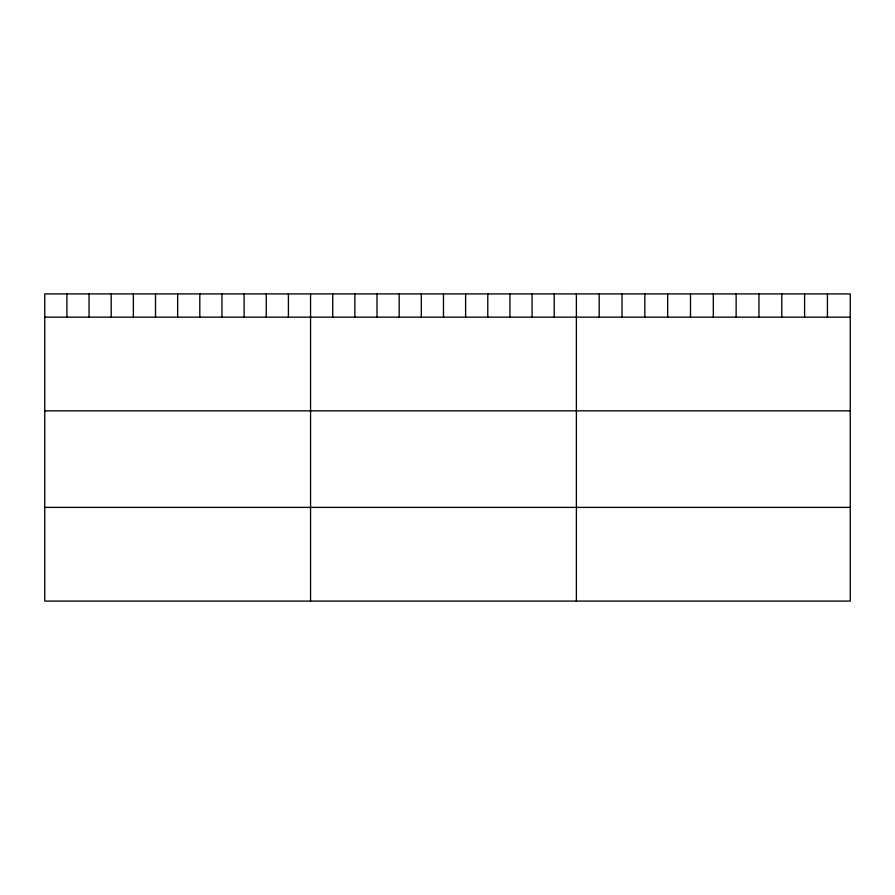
<?xml version="1.0" encoding="UTF-8"?>
<svg xmlns="http://www.w3.org/2000/svg" width="895" height="895" viewBox="0 0 895 895"><rect width="100%" height="100%" fill="white"/><g stroke="black" fill="none" stroke-linecap="round" stroke-linejoin="round"><path stroke-width="1.34" d="M850.25 317.143L850.25 601.082L44.75 601.082L44.75 293.918L850.25 293.918L850.25 317.143L44.75 317.143M44.75 410.839L850.25 410.839M44.75 507.387L850.25 507.387M827.428 293.918L827.428 317.143M804.605 293.918L804.605 317.143M781.782 293.918L781.782 317.143M758.96 293.918L758.96 317.143M736.137 293.918L736.137 317.143M713.315 293.918L713.315 317.143M690.492 293.918L690.492 317.143M667.67 293.918L667.67 317.143M644.847 293.918L644.847 317.143M622.025 293.918L622.025 317.143M599.202 293.918L599.202 317.143M576.38 293.918L576.38 601.082M554.229 293.918L554.229 317.143M532.077 293.918L532.077 317.143M509.926 293.918L509.926 317.143M487.775 293.918L487.775 317.143M465.624 293.918L465.624 317.143M443.472 293.918L443.472 317.143M421.321 293.918L421.321 317.143M399.17 293.918L399.17 317.143M377.019 293.918L377.019 317.143M354.867 293.918L354.867 317.143M332.716 293.918L332.716 317.143M310.565 293.918L310.565 601.082M288.414 293.918L288.414 317.143M266.262 293.918L266.262 317.143M244.111 293.918L244.111 317.143M221.96 293.918L221.96 317.143M199.809 293.918L199.809 317.143M177.657 293.918L177.657 317.143M155.506 293.918L155.506 317.143M133.355 293.918L133.355 317.143M111.204 293.918L111.204 317.143M89.052 293.918L89.052 317.143M66.901 293.918L66.901 317.143"/></g></svg>
